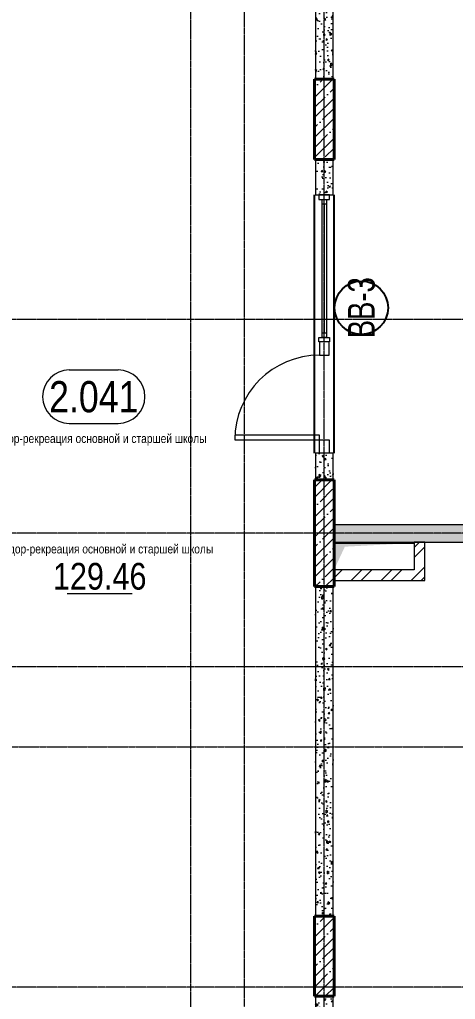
# Model space of a CAD drawing. Header units: millimetres. Extents: x -231292 to 573618, y -153144 to 564035.
# Drawn here: x 112260 to 117157, y 17293 to 28300 of the extents above; entities that cross this region are included whole.
import ezdxf
from ezdxf.enums import TextEntityAlignment as Align

# ---------------------------------------------------------------- set-up
doc = ezdxf.new("R2010")
doc.units = ezdxf.units.MM
doc.linetypes.add('CENTER2', pattern=[28.575, 19.05, -3.175, 3.175, -3.175])
doc.linetypes.add('HIDDEN2', pattern=[4.7625, 3.175, -1.5875])
doc.layers.get('0').update_dxf_attribs({"color": 250})
doc.layers.get('Defpoints').update_dxf_attribs({"color": 250})
for name, color, linetype, lineweight in [('A-AREA', 250, 'Continuous', 15), ('АР_Area', 250, 'Continuous', 5), ('АР_Витраж', 250, 'Continuous', 13), ('АР_Витраж марка', 250, 'Continuous', 9), ('АР_Двери_витраж', 250, 'Continuous', 9), ('АР_Колонны', 250, 'Continuous', 35), ('АР_площадь пом', 250, 'Continuous', 5), ('АР_Стены ЖБ', 250, 'Continuous', 35), ('АР_Стены кирпич', 250, 'Continuous', 20), ('АР_Стены ПЕНОблок', 250, 'Continuous', 20), ('АР_Штриховка', 250, 'Continuous', 0), ('ОВ_Шахты', 250, 'Continuous', 5), ('РД_Оси_100', 250, 'Continuous', 0), ('РД_проем_инж перемыч_фахверк', 250, 'Continuous', 18)]:
    doc.layers.add(name, color=color, linetype=linetype, lineweight=lineweight)
doc.layers.add('РД_Витраж_вн', color=250, linetype='Continuous')
doc.layers.add('РД_Проем', color=250, linetype='Continuous', lineweight=0, plot=False)
doc.styles.add('Arial_09', font='ARIALN.TTF', dxfattribs={"width": 0.9})
doc.styles.add('style1', font='ARIALN.TTF')
pattern_1 = [(45, (8883.4, 13229.69), (-112.2532, 112.2532), []), (45, (8995.66, 13229.69), (-112.2532, 112.2532), [198.4375, -39.6875, 0, -39.6875])]
pattern_2 = [(95, (8883.4, 13229.69), (140.09465, 117.55338), [19.05, -209.55]), (40, (8883.4, 13229.69), (-160.01845, 110.17673), [15.24, -167.6406]), (145.45144, (8895.08, 13239.48), (-19.9238, 227.7301), [16.19, -178.09024]), (91.1842, (8847.48, 13265.6), (221.41024, 161.9534), [28.575, -314.325]), (141.63556, (8865.93, 13279.1), (-7.0866, 342.82676), [24.285, -267.1356]), (36.18415, (8847.48, 13265.6), (-7.0866, 342.8268), [22.86, -251.4597]), (66, (8874.42, 13274.59), (179.51998, 34.89515), [19.05, -209.55]), (11, (8874.42, 13274.59), (-86.53993, 173.9412), [15.24, -167.64]), (116.45145, (8889.38, 13277.5), (92.98005, 208.83634), [16.19, -178.08994]), (82.5, (8883.4, 13229.686), (-57.60547, 61.973414), [0, -165.608, 0, -170.18, 0, -168.275]), (52.5, (8883.4, 13229.69), (-23.58973, 118.087), [0, -97.028, 0, -161.798, 0, -64.135]), (12.5, (8843.35, 13189.634), (99.927863, 91.826196), [0, -63.5, 0, -198.12, 0, -262.89]), (2.5, (8825.39, 13171.67), (86.7639, 122.72239), [0, -82.55, 0, -131.572, 0, -186.69])]

# ---------------------------------------------------------------- blocks, each defined once
blk = doc.blocks.new('СОШ_2200_АР_ОСИ_М100_28.05.24')
at = {"layer": 'РД_Оси_100', "linetype": 'CENTER2'}
for p, q in [((119910, 11700), (94200, 11700)), ((119910, 9300), (94200, 9300)), ((119910, 7800), (94200, 7800)), ((119910, 4200), (94200, 4200))]:
    blk.add_line(p, q, dxfattribs=at)
for points in [[(105300, -6155), (105300, 139938.679)], [(105900, 139938.679), (105900, -6155)], [(106800, -6155), (106800, 139938.679)], [(94200, 6900), (119910, 6900)]]:
    blk.add_lwpolyline(points, dxfattribs=at)
blk = doc.blocks.new('otv')
at = {"linetype": 'Continuous'}
blk.add_lwpolyline([(0, -1), (0, 0), (1, 0), (1, -1)], close=True, dxfattribs=at)
blk.add_solid([(0, -1), (0, 0), (0.135, -0.137), (1, 0)], dxfattribs=at)
blk = doc.blocks.new('MOK-МаркаПом_овал_ареал')
for p, q in [((-2.75, 3), (2.75, 3)), ((-2.75, -3), (2.75, -3))]:
    blk.add_line(p, q)
for centre, radius, start, end in [((-2.75, 0), 3, 90, 270), ((2.75, 0), 3, 270, 90), ((-3.75, 0), 3.5, 0, 0.001)]:
    blk.add_arc(centre, radius, start, end)
at = {"color": 0, "style": 'style1'}
blk.add_attdef('АР-ПОМЕЩЕНИЕ:НОМЕР', text='', height=3.5, dxfattribs=at).set_placement((0, 0), align=Align.MIDDLE)
at = {"layer": 'Defpoints', "color": 2, "style": 'style1'}
blk.add_attdef('АР-ПОМЕЩЕНИЕ:НАИМЕНОВАНИЕ', text='', height=1, dxfattribs=at).set_placement((-0.09, -4.81), align=Align.MIDDLE)
blk = doc.blocks.new('MOK-МаркаПомещения1')
at = {"layer": 'A-AREA', "color": 0}
blk.add_line((-3.65, -1.94), (3.65, -1.94), dxfattribs=at)
at = {"layer": 'A-AREA', "color": 0, "style": 'style1'}
blk.add_attdef('АР-ПОМЕЩЕНИЕ:ПЛОЩАДЬ', text='', height=3, dxfattribs=at).set_placement((0, 0), align=Align.MIDDLE)
at = {"layer": 'Defpoints', "style": 'style1', "flags": 8}
blk.add_attdef('АР-ПОМЕЩЕНИЕ:НАИМЕНОВАНИЕ', text='', height=1, dxfattribs=at).set_placement((0, 2.96), align=Align.MIDDLE)
blk = doc.blocks.new('МаркаВитража1')
at = {"layer": 'Defpoints'}
blk.add_circle((0, 0), 3, dxfattribs=at)
at = {"color": 0, "linetype": 'ByBlock', "lineweight": -2, "style": 'Arial_09', "width": 0.9}
blk.add_attdef('АР-ОКНО:НАИМЕНОВАНИЕ', text='', height=3, dxfattribs=at).set_placement((0, 0), align=Align.MIDDLE)

msp = doc.modelspace()

# ---------------------------------------------------------------- hatches: boundary and pattern name
at = {"layer": 'АР_Штриховка', "linetype": 'Continuous', "lineweight": 0}
h = msp.add_hatch(dxfattribs=at)
h.set_pattern_fill('AR-CONC', color=256, angle=-315, style=0)
h.set_pattern_definition([(95, (8883.4, 13229.69), (140.09465, 117.55338), [19.05, -209.55]), (40, (8883.4, 13229.69), (-160.01845, 110.17673), [15.24, -167.64058]), (145.45144, (8895.08, 13239.48), (-19.9238, 227.7301), [16.19, -178.09024]), (91.1842, (8847.48, 13265.6), (221.41024, 161.9534), [28.575, -314.325]), (141.63556, (8865.93, 13279.1), (-7.0866, 342.82676), [24.285, -267.1356]), (36.18415, (8847.48, 13265.6), (-7.0866, 342.82676), [22.86, -251.4597]), (66, (8874.42, 13274.59), (179.51998, 34.89515), [19.05, -209.55]), (11, (8874.42, 13274.59), (-86.53993, 173.9412), [15.24, -167.64]), (116.45145, (8889.38, 13277.5), (92.98005, 208.83634), [16.19, -178.08994]), (82.5, (8883.4, 13229.686), (-57.60547, 61.973414), [0, -165.608, 0, -170.18, 0, -168.275]), (52.5, (8883.4, 13229.69), (-23.58973, 118.087), [0, -97.028, 0, -161.798, 0, -64.135]), (12.5, (8843.35, 13189.634), (99.927863, 91.826196), [0, -63.5, 0, -198.12, 0, -262.89]), (2.5, (8825.39, 13171.67), (86.7639, 122.72239), [0, -82.55, 0, -131.572, 0, -186.69])])
h.paths.add_polyline_path([(115783.403, 31229.686), (115583.403, 31229.686), (115583.403, 27629.686), (115783.403, 27629.686)], flags=0)
at = {"layer": 'АР_Штриховка', "linetype": 'Continuous', "lineweight": 5}
h = msp.add_hatch(dxfattribs=at)
h.set_pattern_fill('ANSI35', color=256, scale=25, style=0)
h.set_pattern_definition(pattern_1)
h.paths.add_polyline_path([(115793.403, 27629.686), (115573.403, 27629.686), (115573.403, 26729.686), (115793.403, 26729.686)], flags=0)
at = {"layer": 'АР_Штриховка', "linetype": 'Continuous', "lineweight": 0}
h = msp.add_hatch(dxfattribs=at)
h.set_pattern_fill('AR-CONC', color=256, angle=-315, style=0)
h.set_pattern_definition(pattern_2)
h.paths.add_polyline_path([(115783.403, 26729.686), (115583.403, 26729.686), (115583.403, 26329.686), (115783.403, 26329.686)], flags=0)
h.paths.add_polyline_path([(115783.403, 23429.686), (115583.403, 23429.686), (115583.403, 23129.686), (115783.403, 23129.686)], flags=0)
at = {"layer": 'АР_Штриховка', "linetype": 'Continuous', "lineweight": 5}
h = msp.add_hatch(dxfattribs=at)
h.set_pattern_fill('ANSI35', color=256, scale=25, style=0)
h.set_pattern_definition(pattern_1)
h.paths.add_polyline_path([(115793.403, 23129.686), (115573.403, 23129.686), (115573.403, 21929.686), (115793.403, 21929.686)], flags=0)
at = {"layer": 'АР_Штриховка', "linetype": 'Continuous', "lineweight": 0}
h = msp.add_hatch(dxfattribs=at)
h.set_pattern_fill('AR-CONC', color=256, angle=-315, style=0)
h.set_pattern_definition([(95, (8883.4, 13229.69), (140.09465, 117.55338), [19.05, -209.55]), (40, (8883.4, 13229.69), (-160.01845, 110.17673), [15.24, -167.64058]), (145.45144, (8895.08, 13239.48), (-19.9238, 227.7301), [16.19, -178.09024]), (91.1842, (8847.48, 13265.6), (221.41024, 161.9534), [28.575, -314.325]), (141.63556, (8865.93, 13279.1), (-7.0866, 342.82676), [24.285, -267.1356]), (36.18415, (8847.48, 13265.6), (-7.0866, 342.82676), [22.86, -251.4597]), (66, (8874.42, 13274.59), (179.51998, 34.89515), [19.05, -209.55]), (11, (8874.42, 13274.59), (-86.53993, 173.9412), [15.24, -167.64]), (116.45145, (8889.38, 13277.5), (92.98005, 208.83634), [16.19, -178.08994]), (82.5, (8883.4, 13229.686), (-57.60547, 61.973414), [0, -165.608, 0, -170.18, 0, -168.275]), (52.5, (8883.4, 13229.69), (-23.58973, 118.087), [0, -97.028, 0, -161.798, 0, -64.135]), (12.5, (8843.35, 13189.634), (99.927863, 91.826196), [0, -63.5, 0, -198.12, 0, -262.89]), (2.5, (8825.39, 13171.67), (86.7639, 122.72239), [0, -82.55, 0, -131.572, 0, -186.69])])
h.paths.add_polyline_path([(115793.403, 22629.686), (115793.403, 22429.686), (116693.403, 22429.686), (116693.403, 22629.686)], flags=0)
h.paths.add_polyline_path([(116693.403, 22629.686), (116693.403, 22429.686), (123363.402, 22429.686), (123363.402, 22629.686)], flags=0)
h = msp.add_hatch(dxfattribs=at)
h.set_pattern_fill('ANSI32', color=256, scale=25, angle=-360, style=0)
h.set_pattern_definition([(45, (8883.4, 13229.69), (-168.3798, 168.3798), []), (45, (8995.66, 13229.69), (-168.3798, 168.3798), [])])
h.paths.add_polyline_path([(116693.403, 22119.686), (116813.403, 21999.686), (116813.403, 22429.686), (116693.403, 22429.686)], flags=0)
h = msp.add_hatch(dxfattribs=at)
h.set_pattern_fill('ANSI32', color=256, scale=25, style=0)
h.set_pattern_definition([(45, (8883.4, 13229.69), (-168.3798, 168.3798), []), (45, (8995.66, 13229.69), (-168.3798, 168.3798), [])])
h.paths.add_polyline_path([(116813.403, 21999.686), (116693.403, 22119.686), (115793.403, 22119.686), (115793.403, 21999.686)], flags=0)
h = msp.add_hatch(dxfattribs=at)
h.set_pattern_fill('AR-CONC', color=256, angle=-315, style=0)
h.set_pattern_definition(pattern_2)
h.paths.add_polyline_path([(115783.403, 21929.686), (115583.403, 21929.686), (115583.403, 18229.686), (115783.403, 18229.686)], flags=0)
at = {"layer": 'АР_Штриховка', "linetype": 'Continuous', "lineweight": 5}
h = msp.add_hatch(dxfattribs=at)
h.set_pattern_fill('ANSI35', color=256, scale=25, style=0)
h.set_pattern_definition(pattern_1)
h.paths.add_polyline_path([(115793.403, 18229.686), (115573.403, 18229.686), (115573.403, 17329.686), (115793.403, 17329.686)], flags=0)
at = {"layer": 'АР_Штриховка', "linetype": 'Continuous', "lineweight": 0}
h = msp.add_hatch(dxfattribs=at)
h.set_pattern_fill('AR-CONC', color=256, angle=-315, style=0)
h.set_pattern_definition([(95, (8883.4, 13229.69), (140.09465, 117.55338), [19.05, -209.55]), (40, (8883.4, 13229.69), (-160.01845, 110.17673), [15.24, -167.6406]), (145.45144, (8895.08, 13239.48), (-19.9238, 227.7301), [16.19, -178.09024]), (91.1842, (8847.48, 13265.6), (221.41024, 161.9534), [28.575, -314.325]), (141.63556, (8865.93, 13279.1), (-7.0866, 342.82676), [24.285, -267.1356]), (36.18415, (8847.48, 13265.6), (-7.0866, 342.8268), [22.86, -251.4597]), (66, (8874.42, 13274.59), (179.51998, 34.89515), [19.05, -209.55]), (11, (8874.42, 13274.59), (-86.53993, 173.9412), [15.24, -167.64]), (116.45145, (8889.38, 13277.5), (92.98005, 208.83634), [16.19, -178.08994]), (82.5, (8883.4, 13229.686), (-57.60547, 61.973414), [0, -165.608, 0, -170.18, 0, -168.275]), (52.5, (8883.4, 13229.69), (-23.58973, 118.087), [0, -97.028, 0, -161.798, 0, -64.135]), (12.5, (8843.35, 13189.634), (99.927863, 91.826196), [0, -63.5, 0, -198.12, 0, -262.89]), (2.5, (8825.39, 13171.67), (86.7639, 122.72239), [0, -82.55, 0, -131.572, 0, -186.69])])
h.paths.add_polyline_path([(115783.403, 17329.686), (115583.403, 17329.686), (115583.403, 17029.686), (115783.403, 17029.686)], flags=0)
h.paths.add_polyline_path([(115783.403, 14129.686), (115583.403, 14129.686), (115583.403, 13349.686), (115783.403, 13349.686)], flags=0)

# ---------------------------------------------------------------- linework, layer by layer
at = {"layer": 'АР_Витраж', "linetype": 'Continuous', "lineweight": 5}
for p, q in [((115573.403, 26329.686), (115573.403, 24679.686)), ((115793.403, 26329.686), (115793.403, 24679.686))]:
    msp.add_line(p, q, dxfattribs=at)
at = {"layer": 'АР_Витраж', "linetype": 'Continuous', "lineweight": 13}
for p, q in [((115658.403, 26229.686), (115708.403, 26229.686)), ((115683.403, 26229.686), (115683.403, 24779.686)), ((115658.403, 24779.686), (115708.403, 24779.686))]:
    msp.add_line(p, q, dxfattribs=at)
for points in [[(115743.403, 26279.686), (115743.403, 26329.686), (115623.403, 26329.686), (115623.403, 26279.686)], [(115658.403, 26279.686), (115708.403, 26279.686), (115708.403, 24729.686), (115658.403, 24729.686)], [(115743.403, 24729.686), (115743.403, 24679.686), (115623.403, 24679.686), (115623.403, 24729.686)]]:
    msp.add_lwpolyline(points, close=True, dxfattribs=at)
at = {"layer": 'АР_Двери_витраж', "linetype": 'Continuous', "lineweight": 9}
for points in [[(115738.403, 24529.686), (115738.403, 24679.686), (115628.403, 24679.686), (115628.403, 24529.686)], [(115628.403, 23579.686), (115628.403, 23629.686), (114678.403, 23629.686), (114678.403, 23579.686)], [(115738.403, 23579.686), (115738.403, 23429.686), (115628.403, 23429.686), (115628.403, 23579.686)]]:
    msp.add_lwpolyline(points, close=True, dxfattribs=at)
msp.add_arc((115628.403, 23579.686), 950, 90, 180, dxfattribs=at)
at = {"layer": 'АР_Колонны', "linetype": 'HIDDEN2', "lineweight": 25}
for p, q in [((115573.403, 27629.686), (115793.403, 27629.686)), ((115573.403, 26729.686), (115573.403, 27629.686)), ((115793.403, 27629.686), (115793.403, 26729.686)), ((115793.403, 26729.686), (115573.403, 26729.686)), ((115573.403, 23129.686), (115793.403, 23129.686)), ((115573.403, 21929.686), (115573.403, 23129.686)), ((115793.403, 23129.686), (115793.403, 21929.686)), ((115793.403, 21929.686), (115573.403, 21929.686)), ((115573.403, 18229.686), (115793.403, 18229.686)), ((115573.403, 17329.686), (115573.403, 18229.686)), ((115793.403, 18229.686), (115793.403, 17329.686)), ((115793.403, 17329.686), (115573.403, 17329.686))]:
    msp.add_line(p, q, dxfattribs=at)
at = {"layer": 'АР_Колонны', "linetype": 'Continuous', "lineweight": 35}
for p, q in [((115573.403, 26729.686), (115573.403, 27629.686)), ((115573.403, 27629.686), (115793.403, 27629.686)), ((115793.403, 26729.686), (115793.403, 27629.686)), ((115573.403, 26729.686), (115793.403, 26729.686)), ((115573.403, 21929.686), (115573.403, 23129.686)), ((115573.403, 23129.686), (115793.403, 23129.686)), ((115793.403, 21929.686), (115793.403, 23129.686)), ((115573.403, 21929.686), (115793.403, 21929.686)), ((115573.403, 17329.686), (115573.403, 18229.686)), ((115573.403, 18229.686), (115793.403, 18229.686)), ((115793.403, 17329.686), (115793.403, 18229.686)), ((115573.403, 17329.686), (115793.403, 17329.686))]:
    msp.add_line(p, q, dxfattribs=at)
at = {"layer": 'АР_Стены ЖБ', "linetype": 'Continuous', "lineweight": 40}
for p, q in [((115793.403, 27629.686), (115573.403, 27629.686)), ((115573.403, 27629.686), (115573.403, 26729.686)), ((115793.403, 26729.686), (115793.403, 27629.686)), ((115573.403, 26729.686), (115793.403, 26729.686)), ((115793.403, 23129.686), (115573.403, 23129.686)), ((115573.403, 23129.686), (115573.403, 21929.686)), ((115793.403, 21929.686), (115793.403, 23129.686)), ((115573.403, 21929.686), (115793.403, 21929.686)), ((115793.403, 18229.686), (115573.403, 18229.686)), ((115573.403, 18229.686), (115573.403, 17329.686)), ((115793.403, 17329.686), (115793.403, 18229.686)), ((115573.403, 17329.686), (115793.403, 17329.686))]:
    msp.add_line(p, q, dxfattribs=at)
at = {"layer": 'АР_Стены кирпич', "linetype": 'Continuous', "lineweight": 20}
for p, q in [((116813.403, 22429.686), (116693.403, 22429.686)), ((116693.403, 22429.686), (116693.403, 22119.686)), ((116813.403, 21999.686), (116813.403, 22429.686)), ((116693.403, 22119.686), (115793.403, 22119.686)), ((115793.403, 22119.686), (115793.403, 21999.686)), ((115793.403, 21999.686), (116813.403, 21999.686))]:
    msp.add_line(p, q, dxfattribs=at)
at = {"layer": 'АР_Стены ПЕНОблок', "linetype": 'Continuous', "lineweight": 20}
for p, q in [((115583.403, 31229.686), (115583.403, 27629.686)), ((115783.403, 27629.686), (115783.403, 31229.686)), ((115583.403, 27629.686), (115783.403, 27629.686)), ((115783.403, 26729.686), (115583.403, 26729.686)), ((115583.403, 26729.686), (115583.403, 26329.686)), ((115783.403, 26329.686), (115783.403, 26729.686)), ((115583.403, 26329.686), (115783.403, 26329.686)), ((115783.403, 23429.686), (115583.403, 23429.686)), ((115583.403, 23429.686), (115583.403, 23129.686)), ((115783.403, 23129.686), (115783.403, 23429.686)), ((115583.403, 23129.686), (115783.403, 23129.686)), ((115793.403, 22629.686), (123363.402, 22629.686)), ((115793.403, 22629.686), (115793.403, 22429.686)), ((115793.403, 22429.686), (123363.402, 22429.686)), ((115783.403, 21929.686), (115583.403, 21929.686)), ((115583.403, 21929.686), (115583.403, 18229.686)), ((115783.403, 18229.686), (115783.403, 21929.686)), ((115583.403, 18229.686), (115783.403, 18229.686)), ((115783.403, 17329.686), (115583.403, 17329.686)), ((115583.403, 17329.686), (115583.403, 17029.686)), ((115783.403, 17029.686), (115783.403, 17329.686))]:
    msp.add_line(p, q, dxfattribs=at)
at = {"layer": 'РД_Витраж_вн', "linetype": 'Continuous', "lineweight": -3}
for p, q in [((115573.403, 23429.686), (115573.403, 26329.686)), ((115793.403, 23429.686), (115793.403, 26329.686))]:
    msp.add_line(p, q, dxfattribs=at)
at = {"layer": 'РД_Проем', "linetype": 'Continuous', "lineweight": 0}
for p, q in [((115573.403, 23429.686), (115573.403, 26329.686)), ((115793.403, 23429.686), (115793.403, 26329.686))]:
    msp.add_line(p, q, dxfattribs=at)
at = {"layer": 'РД_проем_инж перемыч_фахверк', "linetype": 'Continuous', "lineweight": 18}
for p, q in [((115573.403, 26329.686), (115573.403, 23429.686)), ((115793.403, 26329.686), (115793.403, 23429.686))]:
    msp.add_line(p, q, dxfattribs=at)

# ---------------------------------------------------------------- block references
at = {"layer": 'АР_Area', "linetype": 'Continuous', "lineweight": 5, "xscale": 100, "yscale": 100, "zscale": 100}
msp.add_blockref('MOK-МаркаПом_овал_ареал', (113093.061, 24063.675), dxfattribs=at).add_auto_attribs({'АР-ПОМЕЩЕНИЕ:НОМЕР': '2.041', 'АР-ПОМЕЩЕНИЕ:НАИМЕНОВАНИЕ': 'Коридор-рекреация основной и старшей школы'})
at = {"layer": 'АР_Витраж марка', "linetype": 'Continuous', "lineweight": 9, "xscale": 100, "yscale": 100, "zscale": 100, "rotation": 89.99999999999999}
msp.add_blockref('МаркаВитража1', (116099.506, 25062.665), dxfattribs=at).add_auto_attribs({'АР-ОКНО:НАИМЕНОВАНИЕ': 'ВВ-3'})
at = {"layer": 'АР_площадь пом', "linetype": 'Continuous', "lineweight": 5}
ref = msp.add_blockref('MOK-МаркаПомещения1', (113159.899, 22046.244), dxfattribs=dict(at, xscale=100, yscale=100, zscale=100))
ref.add_attrib('АР-ПОМЕЩЕНИЕ:НАИМЕНОВАНИЕ', 'Коридор-рекреация основной и старшей школы', dxfattribs={"layer": 'Defpoints', "height": 100, "style": 'style1'}).set_placement((113159.899, 22341.807), align=Align.MIDDLE)
ref.add_attrib('АР-ПОМЕЩЕНИЕ:ПЛОЩАДЬ', '129.46', dxfattribs={"layer": 'A-AREA', "color": 0, "height": 300, "style": 'style1'}).set_placement((113159.899, 22046.244), align=Align.MIDDLE)
at = {"layer": 'ОВ_Шахты', "xscale": 900, "yscale": 300, "zscale": 1400}
msp.add_blockref('otv', (115793.403, 22419.686), dxfattribs=at)
at = {"layer": 'РД_Оси_100'}
msp.add_blockref('СОШ_2200_АР_ОСИ_М100_28.05.24', (8883.403, 13229.686), dxfattribs=at)

doc.saveas('drawing.dxf')
